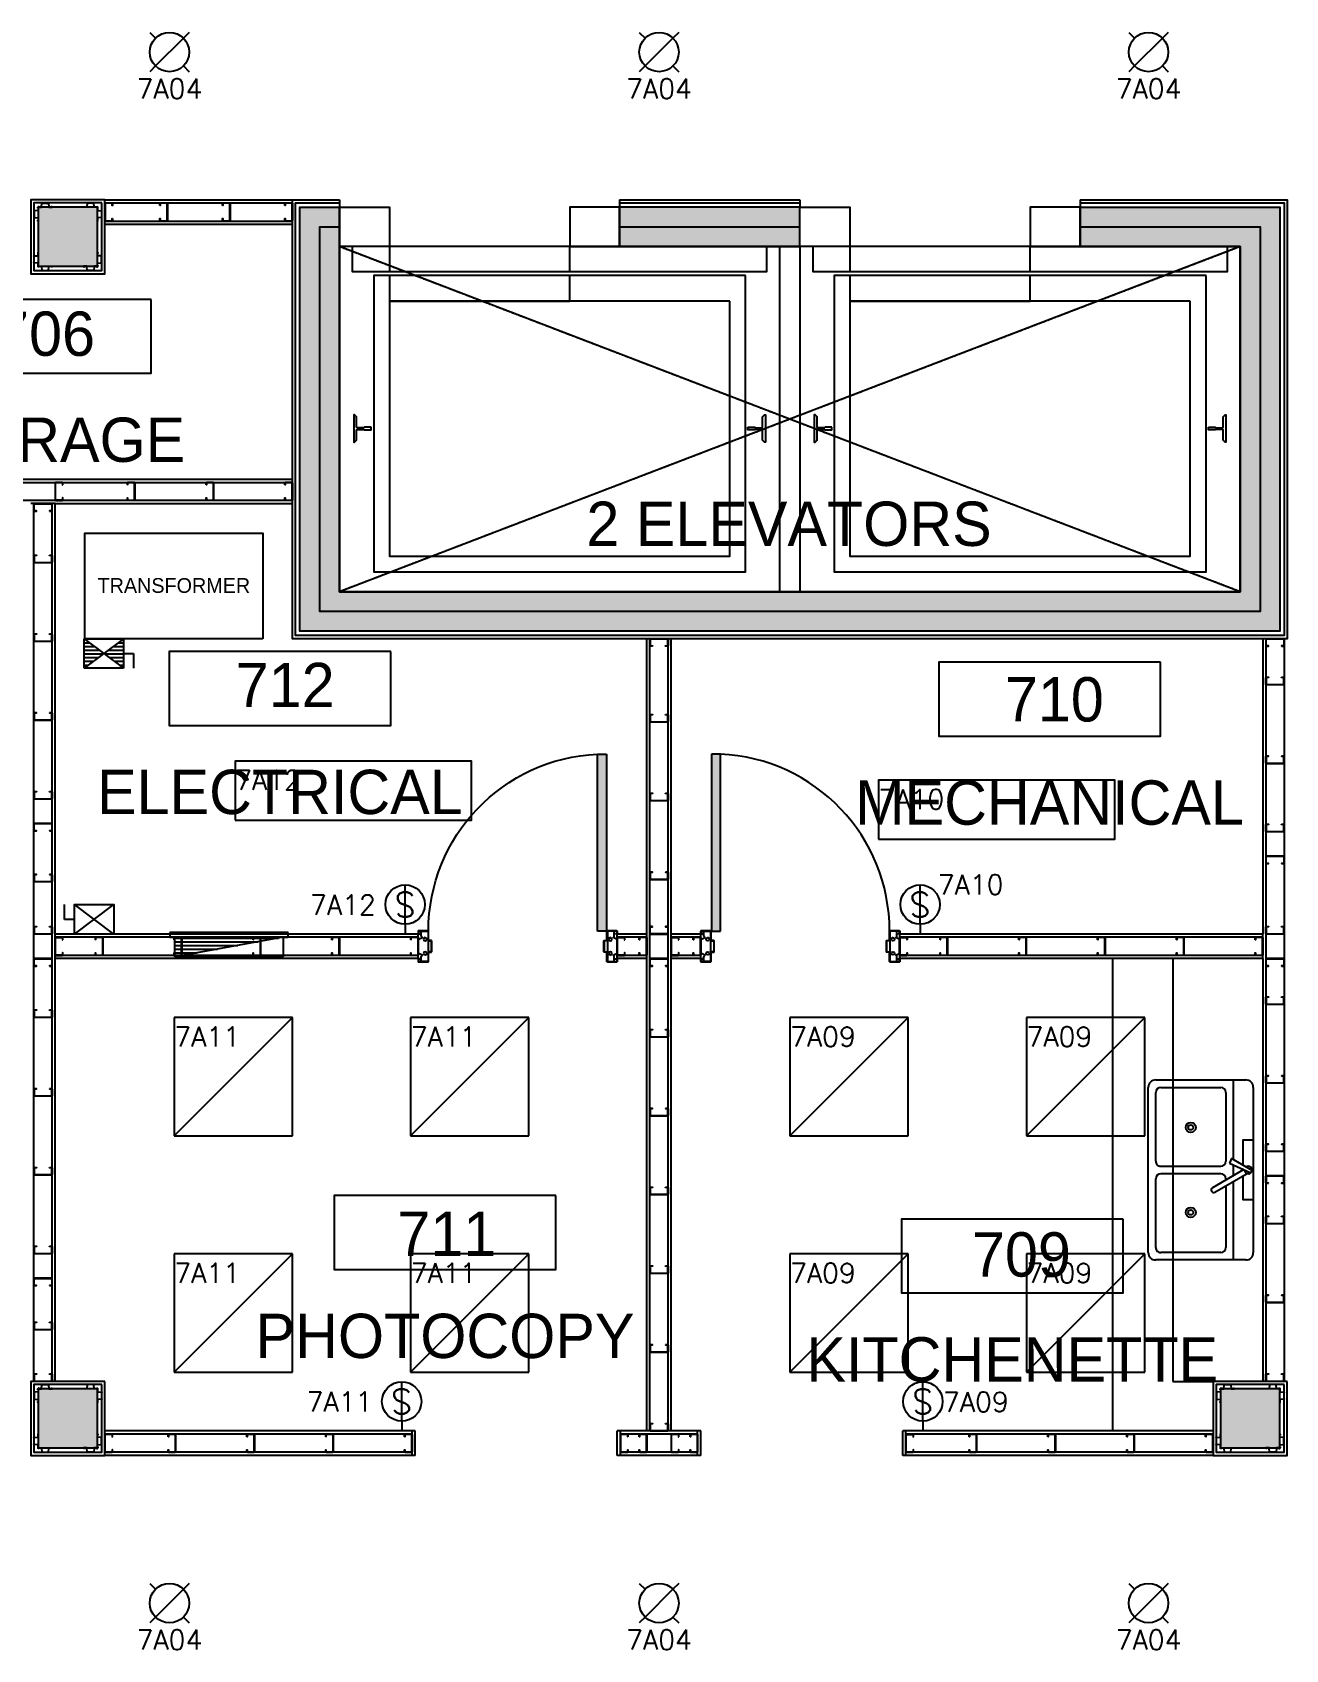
# Model space of a CAD drawing. Header units: millimetres. Extents: x 5414 to 278894, y 4264 to 146383.
# Drawn here: x 20734 to 27094, y 15127 to 23339 of the extents above; entities that cross this region are included whole.
import ezdxf
from ezdxf.enums import TextEntityAlignment as Align

# ---------------------------------------------------------------- set-up
doc = ezdxf.new("R2010")
doc.units = ezdxf.units.MM
doc.linetypes.add('Commercial Base Plan$0$ACAD_ISO02W100', pattern=[15, 12, -3])
for name, color, linetype in [('Commercial Base Plan$0$A-DR-INT', 6, 'Continuous'), ('Commercial Base Plan$0$A-GL-RMS-IDN', 6, 'Continuous'), ('Commercial Base Plan$0$A-PL-LAY-S', 6, 'Continuous'), ('Commercial Base Plan$0$H-PB-FIX', 6, 'Continuous'), ('E-NL-CLG-SYM', 5, 'Continuous'), ('E-NP-PAN-PWR-SYM', 3, 'Continuous')]:
    doc.layers.add(name, color=color, linetype=linetype)
doc.styles.add('Commercial Base Plan$0$STYLUS BT', font='stylu.ttf')
doc.styles.add('ROMANS 100', font='romans.shx', dxfattribs={"height": 100})
doc.styles.add('ROMANS 125', font='romans.shx', dxfattribs={"height": 125})

# ---------------------------------------------------------------- blocks, each defined once
blk = doc.blocks.new('*U202')
for p, q in [((-100, 100), (-70.7, 70.7)), ((-100, 100), (-70.7, 70.7)), ((100, 100), (70.7, 70.7)), ((100, 100), (70.7, 70.7)), ((70.7, 70.7), (-70.7, -70.7)), ((-70.7, -70.7), (-100, -100)), ((-70.7, -70.7), (-100, -100)), ((70.7, -70.7), (100, -100)), ((70.7, -70.7), (100, -100))]:
    blk.add_line(p, q)
blk.add_circle((0, 0), 100)
blk.add_circle((0, 0), 100)
at = {"style": 'ROMANS 100'}
blk.add_attdef('CIRCUIT', text='', height=100, dxfattribs=at).set_placement((0, 0), align=Align.TOP_CENTER)
at = {"style": 'ROMANS 100', "flags": 1}
for tag, p in [('ROOM', (0, -124.6)), ('SPECIAL', (0, -235.1))]:
    blk.add_attdef(tag, text='', height=100, dxfattribs=at).set_placement(p, align=Align.TOP_CENTER)
blk = doc.blocks.new('*U207')
blk.add_lwpolyline([(0, -300), (1200, -300), (1200, 0), (0, 0)], close=True)
at = {"style": 'ROMANS 100'}
blk.add_attdef('CIRCUIT', text='', height=100, dxfattribs=at).set_placement((0, -46.4), align=Align.TOP_LEFT)
at = {"style": 'ROMANS 100', "flags": 1}
for tag, p in [('ROOM', (0, -198)), ('SPECIAL', (0, -350.5))]:
    blk.add_attdef(tag, text='', height=100, dxfattribs=at).set_placement(p, align=Align.TOP_LEFT)
blk = doc.blocks.new('*U144')
for p, q in [((0, 0), (0, -600)), ((600, 0), (0, 0)), ((600, 0), (0, -600)), ((600, -600), (600, 0)), ((0, -600), (600, -600))]:
    blk.add_line(p, q)
at = {"style": 'ROMANS 100'}
blk.add_attdef('CIRCUIT', text='', height=100, dxfattribs=at).set_placement((0, -46.4), align=Align.TOP_LEFT)
at = {"style": 'ROMANS 100', "flags": 1}
for tag, p in [('ROOM', (0, -198)), ('SPECIAL', (0, -350.5))]:
    blk.add_attdef(tag, text='', height=100, dxfattribs=at).set_placement(p, align=Align.TOP_LEFT)
blk = doc.blocks.new('*U87')
for p, q in [((-50, 0), (50, 0)), ((0, -50), (0, 0)), ((0, -50), (0, -250))]:
    blk.add_line(p, q)
blk.add_circle((0, -150), 100)
at = {"style": 'ROMANS 125'}
blk.add_text('S', height=125, dxfattribs=at).set_placement((0, -150), align=Align.MIDDLE_CENTER)
at = {"style": 'ROMANS 100'}
blk.add_attdef('CIRCUIT', text='', height=100, dxfattribs=at).set_placement((-384.3, -211.2), align=Align.TOP_CENTER)
at = {"style": 'ROMANS 100', "flags": 1}
for tag, p in [('ROOM', (-384.3, -373.1)), ('SPECIAL', (-384.3, -535))]:
    blk.add_attdef(tag, text='', height=100, dxfattribs=at).set_placement(p, align=Align.TOP_CENTER)
blk = doc.blocks.new('RECESSED MOUNTED ELECTRICAL')
h = blk.add_hatch()
h.set_pattern_fill('LINE', color=256, scale=150)
h.set_pattern_definition([(0, (-2909.979, -7585.174), (0, 18.75), [])])
h.paths.add_polyline_path([(-275, 0), (-275, -100), (275, 0)])
for p, q in [((300, 25), (-300, 25)), ((-300, 25), (-300, 0)), ((-300, 0), (300, 0)), ((-275, 0), (275, 0)), ((-275, -100), (-275, 0)), ((275, 0), (-275, -100)), ((275, 0), (275, -100)), ((300, 0), (300, 25)), ((275, -100), (-275, -100))]:
    blk.add_line(p, q)
at = {"style": 'ROMANS 100', "flags": 1}
for tag, p in [('ROOM', (0, -151.4)), ('CIRCUITS', (0, -265.9)), ('VOLTAGE', (0, -383.9)), ('AMPERAGE', (0, -505.6)), ('SPECIAL', (0, -623.8))]:
    blk.add_attdef(tag, text='', height=100, dxfattribs=at).set_placement(p, align=Align.MIDDLE_CENTER)
blk = doc.blocks.new('FUSED DISCONNECT')
for p, q in [((-100, 0), (100, -150)), ((100, 0), (-100, -150)), ((100, -75), (150, -75)), ((150, -75), (150, -150))]:
    blk.add_line(p, q)
blk.add_lwpolyline([(-100, 0), (100, 0), (100, -150), (-100, -150)], close=True)
at = {"style": 'ROMANS 100', "flags": 1}
for tag, p in [('FUSESIZE', (0, -204.3)), ('ROOM', (0, -325.1)), ('SPECIAL', (0, -440))]:
    blk.add_attdef(tag, text='', height=100, dxfattribs=at).set_placement(p, align=Align.MIDDLE_CENTER)
blk = doc.blocks.new('COMBINATION MAGNETIC STARTER')
at = {"transparency": 33554687}
h = blk.add_hatch(dxfattribs=at)
h.set_pattern_fill('LINE', color=256, scale=150)
h.set_pattern_definition([(0, (-23229.699, -19529.58), (0, 18.75), [])])
h.paths.add_polyline_path([(-100, 0), (-100, -150), (0, -75)])
h.paths.add_polyline_path([(0, -75), (100, -150), (100, 0)])
for p, q in [((-100, 0), (100, 0)), ((-100, -150), (-100, 0)), ((-100, 0), (100, -150)), ((100, 0), (-100, -150)), ((100, 0), (100, -150)), ((100, -75), (150, -75)), ((150, -75), (150, -150)), ((100, -150), (-100, -150))]:
    blk.add_line(p, q)
at = {"style": 'ROMANS 100', "flags": 1}
for tag, p in [('ROOM', (6, -178)), ('SPECIAL', (6, -306.1))]:
    blk.add_attdef(tag, text='', height=100, dxfattribs=at).set_placement(p, align=Align.TOP_CENTER)
blk = doc.blocks.new('Commercial Base Plan$0$wbFurringChanel 70x22')
blk.add_lwpolyline([(4.9, 2.6), (0.5, 2.6, 0.414214), (0, 2.1), (0, 0.5, 0.414214), (0.5, 0), (15.5, 0, 0.394412), (16, 0.5), (17.5, 21.5, -0.394412), (18, 22), (18.3, 22, -0.198912), (18.6, 21.9), (19.1, 21.4, 0.198912), (19.4, 21.3), (50.6, 21.3), (50.6, 21.3, 0.198912), (50.9, 21.4), (51.4, 21.9, -0.198912), (51.7, 22), (52, 22, -0.394412), (52.5, 21.5), (54, 0.5, 0.394412), (54.5, 0), (69.5, 0, 0.414214), (70, 0.5), (70, 1.5, 0.414214), (69.5, 2), (65, 2)], format="xyb")
blk = doc.blocks.new('Commercial Base Plan$0$wbDoorPlan 900x124(1010ro)')
for p, q in [((54.5, 976.1), (54.5, 77)), ((99.5, 976.1), (54.5, 976.1)), ((99.5, 77), (99.5, 976.1)), ((1, -34.6), (1, 34.5)), ((54.5, 77), (99.5, 77)), ((1009, -34.6), (1009, 34.5))]:
    blk.add_line(p, q)
for points in [[(9, 65), (2, 65, -0.414214), (1, 66), (1, 77, -0.414214), (2, 78), (50, 78, -0.414214), (51, 77), (51, 29, 0.414214), (52, 28), (66, 28, -0.414214), (67, 27), (67, -27, -0.414214), (66, -28), (52, -28, 0.414214), (51, -29), (51, -77, -0.414214), (50, -78), (2, -78, -0.414214), (1, -77), (1, -66, -0.414214), (2, -65), (9, -65), (9, -64), (2, -64, 0.414214), (0, -66), (0, -77, 0.414214), (2, -79), (50, -79, 0.414214), (52, -77), (52, -29), (66, -29, 0.414214), (68, -27), (68, 27, 0.414214), (66, 29), (52, 29), (52, 77, 0.414214), (50, 79), (2, 79, 0.414214), (0, 77), (0, 66, 0.414214), (2, 64), (9, 64)], [(1001, 65), (1008, 65, 0.414214), (1009, 66), (1009, 77, 0.414214), (1008, 78), (960, 78, 0.414214), (959, 77), (959, 29, -0.414214), (958, 28), (944, 28, 0.414214), (943, 27), (943, -27, 0.414214), (944, -28), (958, -28, -0.414214), (959, -29), (959, -77, 0.414214), (960, -78), (1008, -78, 0.414214), (1009, -77), (1009, -66, 0.414214), (1008, -65), (1001, -65), (1001, -64), (1008, -64, -0.414214), (1010, -66), (1010, -77, -0.414214), (1008, -79), (960, -79, -0.414214), (958, -77), (958, -29), (944, -29, -0.414214), (942, -27), (942, 27, -0.414214), (944, 29), (958, 29), (958, 77, -0.414214), (960, 79), (1008, 79, -0.414214), (1010, 77), (1010, 66, -0.414214), (1008, 64), (1001, 64)]]:
    blk.add_lwpolyline(points, format="xyb", close=True)
for points in [[(0, -34), (0, 34), (20, 45), (15, 51.5), (15, 77), (50, 77), (50, -77), (15, -77), (15, -51.5), (20, -45)], [(1010, -34), (1010, 34), (990, 45), (995, 51.5), (995, 77), (960, 77), (960, -77), (995, -77), (995, -51.5), (990, -45)]]:
    blk.add_lwpolyline(points, close=True)
for centre in [(35, 36), (975, 36), (35, -36), (975, -36)]:
    blk.add_circle(centre, 8)
blk.add_arc((58.9, 77.9), 899.1, 359.94192, 87.41192)
blk.add_solid([(54.5, 976.1), (99.5, 976.1), (54.5, 77), (99.5, 77)])
blk = doc.blocks.new('Commercial Base Plan$0$att.RoomName&Number')
blk.add_lwpolyline([(-7.5, 0), (7.5, 0), (7.5, 5), (-7.5, 5)], close=True)
at = {"style": 'Commercial Base Plan$0$STYLUS BT'}
for tag, p in [('ROOM_NAME', (0, 9.5)), ('ROOM', (0, 2.5))]:
    blk.add_attdef(tag, text='', height=3, dxfattribs=at).set_placement(p, align=Align.MIDDLE)
blk = doc.blocks.new('Commercial Base Plan$0$wbC_Stud 92x38')
blk.add_lwpolyline([(-13, 38), (-3, 38, -0.414214), (0, 35), (0, 3, -0.414214), (-3, 0), (-89, 0, -0.414214), (-92, 3), (-92, 35, -0.414214), (-89, 38), (-79, 38), (-79, 37), (-89, 37, 0.414214), (-91, 35), (-91, 3, 0.414214), (-89, 1), (-3, 1, 0.414214), (-1, 3), (-1, 35, 0.414214), (-3, 37), (-13, 37)], format="xyb", close=True)
blk = doc.blocks.new('Commercial Base Plan$0$Sink-double - 36 in top')
for p, q in [((2, -6.6), (-57.4, -110.2)), ((-34.8, -121.7), (14, -12.8)), ((-1.5, -48.2), (90.6, -207.7)), ((112.6, -195), (18.2, -31.6)), ((-457.2, -101.6), (-52.5, -101.6)), ((-57.4, -110.2), (-34.8, -121.7)), ((-25.8, -101.6), (29.3, -101.6)), ((58.7, -101.6), (457.2, -101.6)), ((-19.1, -469.9), (-19.1, -165.1)), ((19.1, -165.1), (19.1, -469.9))]:
    blk.add_line(p, q)
for points in [[(-419.1, 0), (419.1, 0)], [(-23.3, -50.8), (-152.4, -50.8), (-152.4, 0), (152.4, 0), (152.4, -50.8), (29.4, -50.8)], [(-457.2, -495.3), (-457.2, -38.1)], [(-0.2, -50.8), (-3, -50.8)], [(457.2, -38.1), (457.2, -495.3)], [(-393.7, -139.7), (-44.4, -139.7)], [(44.4, -139.7), (51.3, -139.7)], [(80.7, -139.7), (393.7, -139.7)], [(-419.1, -469.9), (-419.1, -165.1)], [(419.1, -165.1), (419.1, -469.9)], [(419.1, -533.4), (-419.1, -533.4)], [(-44.4, -495.3), (-393.7, -495.3)], [(393.7, -495.3), (44.4, -495.3)]]:
    blk.add_lwpolyline(points)
for centre, radius in [((-215.9, -317.5), 25.4), ((-215.9, -317.5), 12.7), ((215.9, -317.5), 25.4), ((215.9, -317.5), 12.7)]:
    blk.add_circle(centre, radius)
for centre, radius, start, end in [((-419.1, -38.1), 38.1, 90, 180), ((419.1, -38.1), 38.1, 0, 90), ((0, -25.4), 19.1, 269.2246, 216.2304), ((-393.7, -165.1), 25.4, 90, 180), ((-44.4, -165.1), 25.4, 0, 90), ((44.4, -165.1), 25.4, 90, 180), ((393.7, -165.1), 25.4, 0, 90), ((101.6, -201.4), 12.7, 210, 30), ((-393.7, -469.9), 25.4, 180, 270), ((-44.4, -469.9), 25.4, 270, 0), ((44.4, -469.9), 25.4, 180, 270), ((393.7, -469.9), 25.4, 270, 0), ((-419.1, -495.3), 38.1, 180, 270), ((419.1, -495.3), 38.1, 270, 0)]:
    blk.add_arc(centre, radius, start, end)

msp = doc.modelspace()

# ---------------------------------------------------------------- hatches: boundary and pattern name
at = {"layer": 'Commercial Base Plan$0$A-PL-LAY-S'}
for points in [[(21064, 22451.2), (20764, 22451.2), (20764, 22151.2), (21064, 22151.2)], [(21064, 16451.2), (20764, 16451.2), (20764, 16151.2), (21064, 16151.2)], [(21064, 16451.2), (20764, 16451.2), (20764, 16151.2), (21064, 16151.2)], [(27064, 16451.2), (26764, 16451.2), (26764, 16151.2), (27064, 16151.2)], [(27064, 16451.2), (26764, 16451.2), (26764, 16151.2), (27064, 16151.2)]]:
    msp.add_hatch(color=256, dxfattribs=at).paths.add_polyline_path(points)
h = msp.add_hatch(color=256, dxfattribs=at)
h.paths.add_polyline_path([(23714, 22251.2), (24629, 22251.2), (24629, 22451.2), (23714, 22451.2)], flags=17)
h.paths.add_polyline_path([(22292, 22251.2), (22292, 20498.2), (26864, 20498.2), (26864, 22251.2), (26051, 22251.2), (26051, 22451.2), (27064, 22451.2), (27064, 20298.2), (22092, 20298.2), (22092, 22451.2), (22292, 22451.2)])

# ---------------------------------------------------------------- linework, layer by layer
at = {"layer": 'Commercial Base Plan$0$A-DR-INT'}
msp.add_line((23852, 18760.2), (23852, 20260.2), dxfattribs=at)
at = {"layer": 'Commercial Base Plan$0$A-PL-LAY-S'}
for p, q in [((21102, 22489.2), (22054, 22489.2)), ((21102, 22473.2), (22054, 22473.2)), ((22292, 22489.2), (22292, 22451.2)), ((23714, 22489.2), (24629, 22489.2)), ((23714, 22489.2), (23714, 22451.2)), ((23714, 22473.2), (24629, 22473.2)), ((24629, 22489.2), (24629, 22451.2)), ((26051, 22489.2), (26051, 22451.2)), ((21102, 22381.2), (22054, 22381.2)), ((21102, 22365.2), (22054, 22365.2)), ((20850, 20946.2), (20726, 20946.2)), ((20742, 16489.2), (20742, 20946.2)), ((20834, 16489.2), (20834, 20946.2)), ((20850, 18760.2), (20850, 20946.2)), ((23868, 16237.2), (23868, 20260.2)), ((23960, 16237.2), (23960, 20260.2)), ((23976, 18760.2), (23976, 20260.2)), ((26978, 20260.2), (26978, 18760.2)), ((26994, 20260.2), (26994, 16489.2)), ((27086, 20260.2), (27086, 16489.2)), ((22692, 18760.2), (20850, 18760.2)), ((20850, 18636.2), (20850, 18760.2)), ((22692, 18744.2), (20850, 18744.2)), ((22692, 18636.2), (22692, 18760.2)), ((23852, 18760.2), (23702, 18760.2)), ((23702, 18636.2), (23702, 18760.2)), ((23852, 18744.2), (23702, 18744.2)), ((23852, 18636.2), (23852, 18760.2)), ((24126, 18760.2), (23976, 18760.2)), ((23976, 18636.2), (23976, 18760.2)), ((24126, 18744.2), (23976, 18744.2)), ((24126, 18636.2), (24126, 18760.2)), ((26978, 18760.2), (25136, 18760.2)), ((25136, 18636.2), (25136, 18760.2)), ((26978, 18744.2), (25136, 18744.2)), ((26978, 18636.2), (26978, 18760.2)), ((22692, 18652.2), (20850, 18652.2)), ((23852, 18652.2), (23702, 18652.2)), ((24126, 18652.2), (23976, 18652.2)), ((26978, 18652.2), (25136, 18652.2)), ((20850, 16489.2), (20850, 18636.2)), ((22692, 18636.2), (20850, 18636.2)), ((23852, 18636.2), (23702, 18636.2)), ((23852, 16237.2), (23852, 18636.2)), ((23976, 16237.2), (23976, 18636.2)), ((24126, 18636.2), (23976, 18636.2)), ((26978, 18636.2), (25136, 18636.2)), ((26216, 18636.2), (26216, 16237.2)), ((26521, 18636.2), (26521, 16489.2)), ((26978, 18636.2), (26978, 16489.2)), ((26521, 16489.2), (26726, 16489.2)), ((22677, 16237.2), (21102, 16237.2)), ((22661, 16221.2), (21102, 16221.2)), ((22661, 16113.2), (22661, 16237.2)), ((22677, 16113.2), (22677, 16237.2)), ((23852, 16237.2), (23702, 16237.2)), ((23702, 16113.2), (23702, 16237.2)), ((23718, 16113.2), (23718, 16237.2)), ((24110, 16221.2), (23718, 16221.2)), ((23976, 16237.2), (23852, 16237.2)), ((24126, 16237.2), (23976, 16237.2)), ((24110, 16113.2), (24110, 16237.2)), ((24126, 16113.2), (24126, 16237.2)), ((26726, 16237.2), (25151, 16237.2)), ((25151, 16113.2), (25151, 16237.2)), ((25167, 16113.2), (25167, 16237.2)), ((26726, 16221.2), (25167, 16221.2)), ((22661, 16129.2), (21102, 16129.2)), ((22677, 16113.2), (21102, 16113.2)), ((24126, 16113.2), (23702, 16113.2)), ((24110, 16129.2), (23718, 16129.2)), ((26726, 16113.2), (25151, 16113.2)), ((26726, 16129.2), (25167, 16129.2))]:
    msp.add_line(p, q, dxfattribs=at)
at = {"layer": 'Commercial Base Plan$0$A-PL-LAY-S', "linetype": 'Continuous'}
for p, q in [((26864, 20498.2), (22292, 22251.2)), ((26864, 22251.2), (22292, 20498.2))]:
    msp.add_line(p, q, dxfattribs=at)
at = {"layer": 'Commercial Base Plan$0$A-PL-LAY-S', "linetype": 'Commercial Base Plan$0$ACAD_ISO02W100'}
for p, q in [((26864, 20498.2), (22292, 22251.2)), ((26864, 22251.2), (22292, 20498.2))]:
    msp.add_line(p, q, dxfattribs=at)
at = {"layer": 'Commercial Base Plan$0$A-PL-LAY-S', "linetype": 'Continuous'}
for points in [[(21102, 22489.2), (20726, 22489.2), (20726, 22113.2), (21102, 22113.2)], [(21102, 16489.2), (20726, 16489.2), (20726, 16113.2), (21102, 16113.2)], [(27102, 16489.2), (26726, 16489.2), (26726, 16113.2), (27102, 16113.2)]]:
    msp.add_lwpolyline(points, close=True, dxfattribs=at)
at = {"layer": 'Commercial Base Plan$0$A-PL-LAY-S'}
for points in [[(21086, 22473.2), (20742, 22473.2), (20742, 22129.2), (21086, 22129.2)], [(21064, 22451.2), (20764, 22451.2), (20764, 22151.2), (21064, 22151.2)], [(22292, 22251.2), (22292, 20498.2), (26864, 20498.2), (26864, 22251.2), (26051, 22251.2), (26051, 22451.2), (27064, 22451.2), (27064, 20298.2), (22092, 20298.2), (22092, 22451.2), (22292, 22451.2)], [(23714, 22251.2), (24629, 22251.2), (24629, 22451.2), (23714, 22451.2)], [(26864, 22251.2), (22292, 22251.2), (22292, 20498.2), (26864, 20498.2)], [(21904, 20260.2), (21000, 20260.2), (21000, 20796.2), (21904, 20796.2)], [(21086, 16473.2), (20742, 16473.2), (20742, 16129.2), (21086, 16129.2)], [(21064, 16451.2), (20764, 16451.2), (20764, 16151.2), (21064, 16151.2)], [(27086, 16473.2), (26742, 16473.2), (26742, 16129.2), (27086, 16129.2)], [(27064, 16451.2), (26764, 16451.2), (26764, 16151.2), (27064, 16151.2)]]:
    msp.add_lwpolyline(points, close=True, dxfattribs=at)
for points in [[(26051, 22489.2), (27102, 22489.2), (27102, 20260.2), (22054, 20260.2), (22054, 22489.2), (22292, 22489.2)], [(26051, 22473.2), (27086, 22473.2), (27086, 20276.2), (22070, 20276.2), (22070, 22473.2), (22292, 22473.2)], [(26051, 22451.2), (26051, 22251.2), (26864, 22251.2), (26864, 20498.2), (22292, 20498.2), (22292, 22451.2)], [(23714, 22451.2), (23714, 22251.2), (24629, 22251.2), (24629, 22451.2)], [(17752, 22381.2), (17586, 22381.2), (17586, 21054.2), (22054, 21054.2)], [(17752, 22365.2), (17602, 22365.2), (17602, 21070.2), (22054, 21070.2)], [(26051, 22351.2), (26864, 22351.2), (26964, 22351.2), (26964, 20498.2), (26964, 20398.2), (22292, 20398.2), (22192, 20398.2), (22192, 22251.2), (22192, 22351.2), (22292, 22351.2)], [(23714, 22351.2), (24629, 22351.2)], [(22054, 20962.2), (17586, 20962.2), (17586, 17121.2), (19566, 17121.2)], [(20850, 20946.2), (22054, 20946.2)]]:
    msp.add_lwpolyline(points, dxfattribs=at)
at = {"layer": 'Commercial Base Plan$0$A-PL-LAY-S', "ltscale": 0.3}
for points in [[(22292, 22451.2), (22546, 22451.2), (22546, 22251.2), (22292, 22251.2)], [(22292, 22451.2), (22546, 22451.2), (22546, 22251.2), (22292, 22251.2)], [(23714, 22451.2), (23461, 22451.2), (23461, 22251.2), (23714, 22251.2)], [(23714, 22451.2), (23461, 22451.2), (23461, 22251.2), (23714, 22251.2)], [(24629, 22451.2), (24883, 22451.2), (24883, 22251.2), (24629, 22251.2)], [(24629, 22451.2), (24883, 22451.2), (24883, 22251.2), (24629, 22251.2)], [(26051, 22451.2), (25798, 22451.2), (25798, 22251.2), (26051, 22251.2)], [(26051, 22451.2), (25798, 22451.2), (25798, 22251.2), (26051, 22251.2)], [(22357, 22251.2), (22357, 22124.2), (24462, 22124.2), (24462, 22251.2)], [(22357, 22251.2), (22357, 22124.2), (24462, 22124.2), (24462, 22251.2)], [(23461, 22251.2), (22546, 22251.2), (22546, 22124.2), (23461, 22124.2)], [(23461, 22251.2), (22546, 22251.2), (22546, 22124.2), (23461, 22124.2)], [(24629, 20498.2), (24527, 20498.2), (24527, 22251.2), (24629, 22251.2)], [(24629, 20498.2), (24527, 20498.2), (24527, 22251.2), (24629, 22251.2)], [(26799, 22251.2), (24694, 22251.2), (24694, 22124.2), (26799, 22124.2)], [(26799, 22251.2), (24694, 22251.2), (24694, 22124.2), (26799, 22124.2)], [(25798, 22251.2), (24883, 22251.2), (24883, 22124.2), (25798, 22124.2)], [(25798, 22251.2), (24883, 22251.2), (24883, 22124.2), (25798, 22124.2)], [(24353, 22104.7), (22466, 22104.7), (22466, 20599.7), (24353, 20599.7)], [(24353, 22104.7), (22466, 22104.7), (22466, 20599.7), (24353, 20599.7)], [(23461, 22104.7), (22546, 22104.7), (22546, 21974.7), (23461, 21974.7)], [(23461, 22104.7), (22546, 22104.7), (22546, 21974.7), (23461, 21974.7)], [(26690, 22104.7), (24803, 22104.7), (24803, 20599.7), (26690, 20599.7)], [(26690, 22104.7), (24803, 22104.7), (24803, 20599.7), (26690, 20599.7)], [(25798, 22104.7), (24883, 22104.7), (24883, 21974.7), (25798, 21974.7)], [(25798, 22104.7), (24883, 22104.7), (24883, 21974.7), (25798, 21974.7)], [(24273, 21974.7), (22546, 21974.7), (22546, 20679.7), (24273, 20679.7)], [(24273, 21974.7), (22546, 21974.7), (22546, 20679.7), (24273, 20679.7)], [(26610, 21974.7), (24883, 21974.7), (24883, 20679.7), (26610, 20679.7)], [(26610, 21974.7), (24883, 21974.7), (24883, 20679.7), (26610, 20679.7)], [(22454, 21334.2), (22419.5, 21334.2), (22416.5, 21331.2), (22382, 21331.2), (22379, 21334.2), (22379, 21386.2), (22369, 21396.2), (22365, 21396.2), (22365, 21258.2), (22369, 21258.2), (22379, 21268.2), (22379, 21320.2), (22382, 21323.2), (22416.5, 21323.2), (22419.5, 21320.2), (22454, 21320.2)], [(22454, 21334.2), (22419.5, 21334.2), (22416.5, 21331.2), (22382, 21331.2), (22379, 21334.2), (22379, 21386.2), (22369, 21396.2), (22365, 21396.2), (22365, 21258.2), (22369, 21258.2), (22379, 21268.2), (22379, 21320.2), (22382, 21323.2), (22416.5, 21323.2), (22419.5, 21320.2), (22454, 21320.2)], [(24365, 21334.2), (24399.5, 21334.2), (24402.5, 21331.2), (24437, 21331.2), (24440, 21334.2), (24440, 21386.2), (24450, 21396.2), (24454, 21396.2), (24454, 21258.2), (24450, 21258.2), (24440, 21268.2), (24440, 21320.2), (24437, 21323.2), (24402.5, 21323.2), (24399.5, 21320.2), (24365, 21320.2)], [(24365, 21334.2), (24399.5, 21334.2), (24402.5, 21331.2), (24437, 21331.2), (24440, 21334.2), (24440, 21386.2), (24450, 21396.2), (24454, 21396.2), (24454, 21258.2), (24450, 21258.2), (24440, 21268.2), (24440, 21320.2), (24437, 21323.2), (24402.5, 21323.2), (24399.5, 21320.2), (24365, 21320.2)], [(24791, 21334.2), (24756.5, 21334.2), (24753.5, 21331.2), (24719, 21331.2), (24716, 21334.2), (24716, 21386.2), (24706, 21396.2), (24702, 21396.2), (24702, 21258.2), (24706, 21258.2), (24716, 21268.2), (24716, 21320.2), (24719, 21323.2), (24753.5, 21323.2), (24756.5, 21320.2), (24791, 21320.2)], [(24791, 21334.2), (24756.5, 21334.2), (24753.5, 21331.2), (24719, 21331.2), (24716, 21334.2), (24716, 21386.2), (24706, 21396.2), (24702, 21396.2), (24702, 21258.2), (24706, 21258.2), (24716, 21268.2), (24716, 21320.2), (24719, 21323.2), (24753.5, 21323.2), (24756.5, 21320.2), (24791, 21320.2)], [(26702, 21334.2), (26736.5, 21334.2), (26739.5, 21331.2), (26774, 21331.2), (26777, 21334.2), (26777, 21386.2), (26787, 21396.2), (26791, 21396.2), (26791, 21258.2), (26787, 21258.2), (26777, 21268.2), (26777, 21320.2), (26774, 21323.2), (26739.5, 21323.2), (26736.5, 21320.2), (26702, 21320.2)], [(26702, 21334.2), (26736.5, 21334.2), (26739.5, 21331.2), (26774, 21331.2), (26777, 21334.2), (26777, 21386.2), (26787, 21396.2), (26791, 21396.2), (26791, 21258.2), (26787, 21258.2), (26777, 21268.2), (26777, 21320.2), (26774, 21323.2), (26739.5, 21323.2), (26736.5, 21320.2), (26702, 21320.2)]]:
    msp.add_lwpolyline(points, close=True, dxfattribs=at)

# ---------------------------------------------------------------- block references
at = {"layer": 'Commercial Base Plan$0$A-DR-INT', "xscale": -1}
msp.add_blockref('Commercial Base Plan$0$wbDoorPlan 900x124(1010ro)', (23702, 18698.2), dxfattribs=at)
at = {"layer": 'Commercial Base Plan$0$A-DR-INT'}
msp.add_blockref('Commercial Base Plan$0$wbDoorPlan 900x124(1010ro)', (24126, 18698.2), dxfattribs=at)
at = {"layer": 'Commercial Base Plan$0$A-GL-RMS-IDN'}
ref = msp.add_blockref('Commercial Base Plan$0$att.RoomName&Number', (20774.1, 21983.1), dxfattribs=dict(at, xscale=75, yscale=75, zscale=75, rotation=180))
ref.add_attrib('ROOM', '706', dxfattribs={"layer": '0', "height": 225, "style": 'Commercial Base Plan$0$STYLUS BT'}).set_placement((20800.9, 21809.1), align=Align.MIDDLE)
ref.add_attrib('ROOM_NAME', 'STORAGE', dxfattribs={"layer": '0', "height": 225, "style": 'Commercial Base Plan$0$STYLUS BT'}).set_placement((20774.1, 21270.6), align=Align.MIDDLE)
ref = msp.add_blockref('Commercial Base Plan$0$att.RoomName&Number', (21990.1, 20194.8), dxfattribs=dict(at, xscale=75, yscale=75, zscale=75, rotation=180))
ref.add_attrib('ROOM', '712', dxfattribs={"layer": '0', "height": 225, "style": 'Commercial Base Plan$0$STYLUS BT'}).set_placement((22016.9, 20026.8), align=Align.MIDDLE)
ref.add_attrib('ROOM_NAME', 'ELECTRICAL', dxfattribs={"layer": '0', "height": 225, "style": 'Commercial Base Plan$0$STYLUS BT'}).set_placement((21990.1, 19482.3), align=Align.MIDDLE)
ref = msp.add_blockref('Commercial Base Plan$0$att.RoomName&Number', (25896, 20140.8), dxfattribs=dict(at, xscale=75, yscale=75, zscale=75, rotation=180))
ref.add_attrib('ROOM', '710', dxfattribs={"layer": '0', "height": 225, "style": 'Commercial Base Plan$0$STYLUS BT'}).set_placement((25920.2, 19952.5), align=Align.MIDDLE)
ref.add_attrib('ROOM_NAME', 'MECHANICAL', dxfattribs={"layer": '0', "height": 225, "style": 'Commercial Base Plan$0$STYLUS BT'}).set_placement((25896, 19428.3), align=Align.MIDDLE)
ref = msp.add_blockref('Commercial Base Plan$0$att.RoomName&Number', (22828.1, 17432.7), dxfattribs=dict(at, xscale=75, yscale=75, zscale=75, rotation=180))
ref.add_attrib('ROOM', '711', dxfattribs={"layer": '0', "height": 225, "style": 'Commercial Base Plan$0$STYLUS BT'}).set_placement((22837.3, 17238.9), align=Align.MIDDLE)
ref.add_attrib('ROOM_NAME', 'PHOTOCOPY', dxfattribs={"layer": '0', "height": 225, "style": 'Commercial Base Plan$0$STYLUS BT'}).set_placement((22828.1, 16720.2), align=Align.MIDDLE)
ref = msp.add_blockref('Commercial Base Plan$0$att.RoomName&Number', (25706.7, 17313.4), dxfattribs=dict(at, xscale=75, yscale=75, zscale=75, rotation=180))
ref.add_attrib('ROOM', '709', dxfattribs={"layer": '0', "height": 225, "style": 'Commercial Base Plan$0$STYLUS BT'}).set_placement((25753.2, 17133.7), align=Align.MIDDLE)
ref.add_attrib('ROOM_NAME', 'KITCHENETTE', dxfattribs={"layer": '0', "height": 225, "style": 'Commercial Base Plan$0$STYLUS BT'}).set_placement((25706.7, 16600.9), align=Align.MIDDLE)
at = {"layer": 'Commercial Base Plan$0$A-PL-LAY-S', "xscale": -1}
for name, p, rotation in [('Commercial Base Plan$0$wbFurringChanel 70x22', (20764, 22451.2), 90), ('Commercial Base Plan$0$wbFurringChanel 70x22', (21064, 22151.2), 270), ('Commercial Base Plan$0$wbFurringChanel 70x22', (20764, 22151.2), 180), ('Commercial Base Plan$0$wbC_Stud 92x38', (20850, 21054.2), 270), ('Commercial Base Plan$0$wbC_Stud 92x38', (20834, 20946.2), 180), ('Commercial Base Plan$0$wbC_Stud 92x38', (27086, 20260.2), 180), ('Commercial Base Plan$0$wbC_Stud 92x38', (20834, 19322.2), 180), ('Commercial Base Plan$0$wbC_Stud 92x38', (27086, 19156.2), 180), ('Commercial Base Plan$0$wbC_Stud 92x38', (20850, 18744.2), 270), ('Commercial Base Plan$0$wbC_Stud 92x38', (23702, 18743.8), 270), ('Commercial Base Plan$0$wbC_Stud 92x38', (23976, 18743.8), 270), ('Commercial Base Plan$0$wbC_Stud 92x38', (25136, 18743.8), 270), ('Commercial Base Plan$0$wbC_Stud 92x38', (20834, 18636.2), 180), ('Commercial Base Plan$0$wbC_Stud 92x38', (23960, 18636.2), 180), ('Commercial Base Plan$0$wbC_Stud 92x38', (27086, 18636.2), 180), ('Commercial Base Plan$0$wbC_Stud 92x38', (20834, 17013.2), 180), ('Commercial Base Plan$0$wbFurringChanel 70x22', (20764, 16451.2), 90), ('Commercial Base Plan$0$wbFurringChanel 70x22', (26764, 16451.2), 90), ('Commercial Base Plan$0$wbFurringChanel 70x22', (21064, 16151.2), 270), ('Commercial Base Plan$0$wbC_Stud 92x38', (21102, 16221.2), 270), ('Commercial Base Plan$0$wbC_Stud 92x38', (23718, 16221.2), 270), ('Commercial Base Plan$0$wbC_Stud 92x38', (23976, 16221.2), 270), ('Commercial Base Plan$0$wbC_Stud 92x38', (25167, 16220.8), 270), ('Commercial Base Plan$0$wbFurringChanel 70x22', (27064, 16151.2), 270), ('Commercial Base Plan$0$wbFurringChanel 70x22', (20764, 16151.2), 180), ('Commercial Base Plan$0$wbFurringChanel 70x22', (26764, 16151.2), 180)]:
    msp.add_blockref(name, p, dxfattribs=dict(at, rotation=rotation))
at = {"layer": 'Commercial Base Plan$0$A-PL-LAY-S'}
for name, p in [('Commercial Base Plan$0$wbFurringChanel 70x22', (20764, 22451.2)), ('Commercial Base Plan$0$wbC_Stud 92x38', (20834, 20646.2)), ('Commercial Base Plan$0$wbC_Stud 92x38', (20834, 20246.2)), ('Commercial Base Plan$0$wbC_Stud 92x38', (27086, 20026.2)), ('Commercial Base Plan$0$wbC_Stud 92x38', (20834, 19846.2)), ('Commercial Base Plan$0$wbC_Stud 92x38', (23960, 19837.2)), ('Commercial Base Plan$0$wbC_Stud 92x38', (27086, 19626.2)), ('Commercial Base Plan$0$wbC_Stud 92x38', (20834, 19446.2)), ('Commercial Base Plan$0$wbC_Stud 92x38', (23960, 19437.2)), ('Commercial Base Plan$0$wbC_Stud 92x38', (27086, 19280.2)), ('Commercial Base Plan$0$wbC_Stud 92x38', (20834, 19025.7)), ('Commercial Base Plan$0$wbC_Stud 92x38', (23960, 19037.2)), ('Commercial Base Plan$0$wbC_Stud 92x38', (20834, 18760.2)), ('Commercial Base Plan$0$wbC_Stud 92x38', (27086, 18760.2)), ('Commercial Base Plan$0$wbC_Stud 92x38', (27086, 18403.2)), ('Commercial Base Plan$0$wbC_Stud 92x38', (20834, 18337.2)), ('Commercial Base Plan$0$wbC_Stud 92x38', (23960, 18237.2)), ('Commercial Base Plan$0$wbC_Stud 92x38', (27086, 18003.2)), ('Commercial Base Plan$0$wbC_Stud 92x38', (20834, 17937.2)), ('Commercial Base Plan$0$wbC_Stud 92x38', (23960, 17837.2)), ('Commercial Base Plan$0$wbC_Stud 92x38', (27086, 17656.2)), ('Commercial Base Plan$0$wbC_Stud 92x38', (20834, 17537.2)), ('Commercial Base Plan$0$wbC_Stud 92x38', (23960, 17437.2)), ('Commercial Base Plan$0$wbC_Stud 92x38', (27086, 17289.2)), ('Commercial Base Plan$0$wbC_Stud 92x38', (20834, 17137.2)), ('Commercial Base Plan$0$wbC_Stud 92x38', (23960, 17037.2)), ('Commercial Base Plan$0$wbC_Stud 92x38', (27086, 16889.2)), ('Commercial Base Plan$0$wbC_Stud 92x38', (20834, 16751.2)), ('Commercial Base Plan$0$wbC_Stud 92x38', (23960, 16637.2)), ('Commercial Base Plan$0$wbC_Stud 92x38', (20834, 16489.2)), ('Commercial Base Plan$0$wbC_Stud 92x38', (27086, 16489.2)), ('Commercial Base Plan$0$wbFurringChanel 70x22', (20764, 16451.2)), ('Commercial Base Plan$0$wbFurringChanel 70x22', (26764, 16451.2)), ('Commercial Base Plan$0$wbC_Stud 92x38', (23960, 16237.2))]:
    msp.add_blockref(name, p, dxfattribs=at)
at = {"layer": 'Commercial Base Plan$0$A-PL-LAY-S', "xscale": -1}
for name, p in [('Commercial Base Plan$0$wbFurringChanel 70x22', (21064, 22451.2)), ('Commercial Base Plan$0$wbC_Stud 92x38', (23868, 18760.2)), ('Commercial Base Plan$0$wbFurringChanel 70x22', (21064, 16451.2)), ('Commercial Base Plan$0$wbFurringChanel 70x22', (27064, 16451.2))]:
    msp.add_blockref(name, p, dxfattribs=at)
at = {"layer": 'Commercial Base Plan$0$A-PL-LAY-S'}
for name, p, rotation in [('Commercial Base Plan$0$wbFurringChanel 70x22', (21064, 22451.2), 270), ('Commercial Base Plan$0$wbC_Stud 92x38', (21102, 22381.2), 270), ('Commercial Base Plan$0$wbC_Stud 92x38', (21419.3, 22473.2), 90.00000000000001), ('Commercial Base Plan$0$wbC_Stud 92x38', (21737.6, 22473.2), 90.00000000000001), ('Commercial Base Plan$0$wbC_Stud 92x38', (22054, 22473.2), 90.00000000000001), ('Commercial Base Plan$0$wbFurringChanel 70x22', (20764, 22151.2), 90.00000000000001), ('Commercial Base Plan$0$wbFurringChanel 70x22', (21064, 22151.2), 180), ('Commercial Base Plan$0$wbC_Stud 92x38', (21254, 21054.2), 90.00000000000001), ('Commercial Base Plan$0$wbC_Stud 92x38', (21654, 21054.2), 90.00000000000001), ('Commercial Base Plan$0$wbC_Stud 92x38', (22054, 21054.2), 90.00000000000001), ('Commercial Base Plan$0$wbC_Stud 92x38', (23868, 20260.2), 180), ('Commercial Base Plan$0$wbC_Stud 92x38', (21092, 18744.2), 90.00000000000001), ('Commercial Base Plan$0$wbC_Stud 92x38', (21492, 18744.2), 90.00000000000001), ('Commercial Base Plan$0$wbC_Stud 92x38', (21892, 18744.2), 90.00000000000001), ('Commercial Base Plan$0$wbC_Stud 92x38', (22292, 18744.2), 90.00000000000001), ('Commercial Base Plan$0$wbC_Stud 92x38', (22692, 18744.2), 90.00000000000001), ('Commercial Base Plan$0$wbC_Stud 92x38', (23852, 18744.2), 90.00000000000001), ('Commercial Base Plan$0$wbC_Stud 92x38', (24126, 18744.2), 90.00000000000001), ('Commercial Base Plan$0$wbC_Stud 92x38', (25378, 18744.2), 90.00000000000001), ('Commercial Base Plan$0$wbC_Stud 92x38', (25778, 18744.2), 90.00000000000001), ('Commercial Base Plan$0$wbC_Stud 92x38', (26178, 18744.2), 90.00000000000001), ('Commercial Base Plan$0$wbC_Stud 92x38', (26578, 18744.2), 90.00000000000001), ('Commercial Base Plan$0$wbC_Stud 92x38', (26978, 18744.2), 90.00000000000001), ('Commercial Base Plan$0$wbC_Stud 92x38', (26994, 17533.2), 180), ('Commercial Base Plan$0$wbFurringChanel 70x22', (21064, 16451.2), 270), ('Commercial Base Plan$0$wbFurringChanel 70x22', (27064, 16451.2), 270), ('Commercial Base Plan$0$wbFurringChanel 70x22', (20764, 16151.2), 90.00000000000001), ('Commercial Base Plan$0$wbC_Stud 92x38', (21461, 16221.2), 90.00000000000001), ('Commercial Base Plan$0$wbC_Stud 92x38', (21861, 16221.2), 90.00000000000001), ('Commercial Base Plan$0$wbC_Stud 92x38', (22261, 16221.2), 90.00000000000001), ('Commercial Base Plan$0$wbC_Stud 92x38', (22661, 16221.2), 90.00000000000001), ('Commercial Base Plan$0$wbC_Stud 92x38', (23852, 16221.2), 90.00000000000001), ('Commercial Base Plan$0$wbC_Stud 92x38', (24110, 16221.2), 90.00000000000001), ('Commercial Base Plan$0$wbC_Stud 92x38', (25526, 16221.2), 90.00000000000001), ('Commercial Base Plan$0$wbC_Stud 92x38', (25926, 16221.2), 90.00000000000001), ('Commercial Base Plan$0$wbC_Stud 92x38', (26326, 16221.2), 90.00000000000001), ('Commercial Base Plan$0$wbC_Stud 92x38', (26726, 16221.2), 90.00000000000001), ('Commercial Base Plan$0$wbFurringChanel 70x22', (26764, 16151.2), 90.00000000000001), ('Commercial Base Plan$0$wbFurringChanel 70x22', (21064, 16151.2), 180), ('Commercial Base Plan$0$wbFurringChanel 70x22', (27064, 16151.2), 180)]:
    msp.add_blockref(name, p, dxfattribs=dict(at, rotation=rotation))
at = {"layer": 'Commercial Base Plan$0$H-PB-FIX', "rotation": 270}
msp.add_blockref('Commercial Base Plan$0$Sink-double - 36 in top', (26930, 17562.7), dxfattribs=at)
at = {"layer": 'E-NL-CLG-SYM'}
ref = msp.add_blockref('*U202', (21429.5, 23239.2), dxfattribs=at)
ref.add_attrib('CIRCUIT', '7A04', dxfattribs={"layer": '0', "height": 100, "style": 'ROMANS 100'}).set_placement((21429.5, 23102.8), align=Align.TOP_CENTER)
ref = msp.add_blockref('*U202', (23914, 23239.2), dxfattribs=at)
ref.add_attrib('CIRCUIT', '7A04', dxfattribs={"layer": '0', "height": 100, "style": 'ROMANS 100'}).set_placement((23914, 23102.8), align=Align.TOP_CENTER)
ref = msp.add_blockref('*U202', (26398.5, 23239.2), dxfattribs=at)
ref.add_attrib('CIRCUIT', '7A04', dxfattribs={"layer": '0', "height": 100, "style": 'ROMANS 100'}).set_placement((26398.5, 23102.8), align=Align.TOP_CENTER)
for name, p, values in [('*U207', (21762.4, 19639.2), {'CIRCUIT': '7A12'}), ('*U207', (25027.5, 19541.5), {'CIRCUIT': '7A10'}), ('*U144', (21453.7, 18336.2), {'CIRCUIT': '7A11'}), ('*U144', (22653.7, 18336.2), {'CIRCUIT': '7A11'}), ('*U144', (24578.7, 18336.2), {'CIRCUIT': '7A09'}), ('*U144', (25778.7, 18336.2), {'CIRCUIT': '7A09'}), ('*U144', (21453.7, 17136.2), {'CIRCUIT': '7A11'}), ('*U144', (22653.7, 17136.2), {'CIRCUIT': '7A11'}), ('*U144', (24578.7, 17136.2), {'CIRCUIT': '7A09'}), ('*U144', (25778.7, 17136.2), {'CIRCUIT': '7A09'})]:
    msp.add_blockref(name, p, dxfattribs=at).add_auto_attribs(values)
ref = msp.add_blockref('*U87', (25238.7, 18760.2), dxfattribs=dict(at, rotation=179.9999999999999))
ref.add_attrib('CIRCUIT', '7A10', dxfattribs={"layer": '0', "height": 100, "style": 'ROMANS 100'}).set_placement((25495.2, 19062), align=Align.TOP_CENTER)
ref = msp.add_blockref('*U87', (22625.7, 18760.2), dxfattribs=dict(at, rotation=179.9999999999999))
ref.add_attrib('CIRCUIT', '7A12', dxfattribs={"layer": '0', "height": 100, "style": 'ROMANS 100'}).set_placement((22309.9, 18958.9), align=Align.TOP_CENTER)
ref = msp.add_blockref('*U87', (22608.2, 16237.2), dxfattribs=dict(at, rotation=179.9999999999999))
ref.add_attrib('CIRCUIT', '7A11', dxfattribs={"layer": '0', "height": 100, "style": 'ROMANS 100'}).set_placement((22292.4, 16435.9), align=Align.TOP_CENTER)
ref = msp.add_blockref('*U87', (25253.1, 16237.2), dxfattribs=dict(at, rotation=179.9999999999999))
ref.add_attrib('CIRCUIT', '7A09', dxfattribs={"layer": '0', "height": 100, "style": 'ROMANS 100'}).set_placement((25521.8, 16435), align=Align.TOP_CENTER)
ref = msp.add_blockref('*U202', (21429.5, 15363.2), dxfattribs=at)
ref.add_attrib('CIRCUIT', '7A04', dxfattribs={"layer": '0', "height": 100, "style": 'ROMANS 100'}).set_placement((21429.5, 15226.8), align=Align.TOP_CENTER)
ref = msp.add_blockref('*U202', (23914, 15363.2), dxfattribs=at)
ref.add_attrib('CIRCUIT', '7A04', dxfattribs={"layer": '0', "height": 100, "style": 'ROMANS 100'}).set_placement((23914, 15226.8), align=Align.TOP_CENTER)
ref = msp.add_blockref('*U202', (26398.5, 15363.2), dxfattribs=at)
ref.add_attrib('CIRCUIT', '7A04', dxfattribs={"layer": '0', "height": 100, "style": 'ROMANS 100'}).set_placement((26398.5, 15226.8), align=Align.TOP_CENTER)
at = {"layer": 'E-NP-PAN-PWR-SYM'}
for name, p in [('COMBINATION MAGNETIC STARTER', (21096.5, 20260.2)), ('RECESSED MOUNTED ELECTRICAL', (21731.6, 18744.2))]:
    msp.add_blockref(name, p, dxfattribs=at)
at = {"layer": 'E-NP-PAN-PWR-SYM', "rotation": 180}
msp.add_blockref('FUSED DISCONNECT', (21047.5, 18760.2), dxfattribs=at)

# ---------------------------------------------------------------- texts
at = {"layer": 'Commercial Base Plan$0$A-GL-RMS-IDN', "style": 'Commercial Base Plan$0$STYLUS BT'}
msp.add_text('2 ELEVATORS', height=225, dxfattribs=at).set_placement((24573.8, 20731.3), align=Align.CENTER)
at = {"layer": 'Commercial Base Plan$0$A-PL-LAY-S', "style": 'Commercial Base Plan$0$STYLUS BT'}
msp.add_text('TRANSFORMER', height=75, dxfattribs=at).set_placement((21452, 20530.5), align=Align.MIDDLE_CENTER)

doc.saveas('drawing.dxf')
